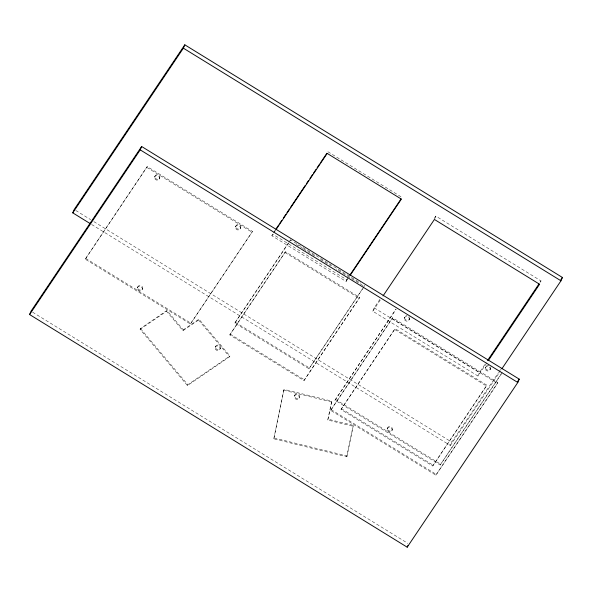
<?xml version="1.0" encoding="UTF-8"?>
<svg xmlns="http://www.w3.org/2000/svg" width="592" height="592" viewBox="0 0 592 592"><rect width="100%" height="100%" fill="white"/><g stroke="black" fill="none" stroke-linecap="round" stroke-linejoin="round"><path stroke-width="0.44" stroke-dasharray="2.96 2.22" d="M353.35 425.389L346.808 456.802L273.778 438.835L283.982 389.351L331.794 401.124L327.783 420.031L352.995 426.233L353.35 425.389L328.138 419.188M273.778 438.835L283.982 389.351M327.783 420.031L331.794 401.124M346.808 456.802L352.995 426.233M85.241 259.178L147.223 166.581L252.414 231.383L252.051 232.227L190.424 323.987L85.241 259.178L147.223 166.581M154.616 177.045L154.978 176.201M159.44 178.636L159.796 177.792M137.396 287.845L137.751 287.002M142.221 289.436L142.576 288.593M183.283 329.855L198.934 319.177L229.94 355.97L229.585 356.813L187.449 385.555L140.097 329.359L140.452 328.516L166.937 310.452L183.283 329.855L182.928 330.699L166.574 311.296L166.937 310.452M190.424 323.987L252.414 231.383M235.527 226.891L235.89 226.055M182.928 330.699L198.579 320.02L198.934 319.177M240.352 228.49L240.707 227.646M187.449 385.555L187.812 384.711L229.94 355.97M215.259 347.238L215.614 346.394M219.943 349.199L220.305 348.355M229.785 334.924L285.448 251.741L359.618 297.436L359.263 298.272L303.955 380.619L229.785 334.924L285.448 251.741M363.784 287.179L308.987 368.764L234.817 323.069L288.437 242.935M271.883 235.749L272.594 234.069L346.764 279.764L346.054 281.444L271.883 235.749L275.472 230.406M290.124 240.722L290.487 239.878L360.75 283.168M294.498 395.915L294.853 395.071M303.955 380.619L359.618 297.436M308.987 368.764L362.607 288.63M299.012 398.238A2.546 2.257 23 0 0 296.555 394.775A2.546 2.257 23 0 0 294.698 398.224A2.546 2.257 23 0 0 299.012 398.238L299.374 397.395A2.546 2.257 23 0 0 296.91 393.932A2.546 2.257 23 0 0 295.053 397.38A2.546 2.257 23 0 0 299.374 397.395M330.676 410.382L392.659 317.793L497.85 382.595L497.495 383.438L435.86 475.191L330.676 410.382L392.659 317.793M501.298 374.011L440.189 465.001L334.998 400.199L395.959 309.128M486.691 363.014L477.959 376.016L372.775 311.207L374.196 307.855L380.36 298.679M341.014 409.494L395.101 328.664L486.802 385.163L486.439 385.999L432.715 465.993L341.014 409.494L395.101 328.664M434.757 218.618L435.823 216.102L541.014 280.904L540.304 282.584M404.38 318.067L404.736 317.223M409.205 319.658L409.56 318.814M387.153 428.867L387.516 428.023M391.978 430.458L392.341 429.614M432.715 465.993L486.802 385.163M435.86 475.191L497.85 382.595M440.189 465.001L502.171 372.405M477.959 376.016L479.387 372.657L486.062 362.718M91.642 224.494L450.357 445.495L451.785 442.135L498.605 372.435M485.292 367.913L485.647 367.07M490.117 369.512L490.472 368.668M273.622 232.545L275.154 230.258M288.948 242.172L290.487 239.878M234.817 323.069L288.593 243.009M346.764 279.764L348.303 277.478M346.054 281.444L348.614 277.633M363.118 287.867L364.657 285.573L364.295 286.417L336.189 269.101M434.284 218.396L435.823 216.102M372.775 311.207L381.507 298.213M334.998 400.199L396.115 309.209M539.985 282.436L541.014 280.904M499.115 371.665L500.662 369.371M450.357 445.495L500.262 371.191M140.097 329.359L166.574 311.296M283.62 390.195L331.439 401.968M274.133 437.991L347.164 455.958M327.901 151.722L402.072 197.425M296.37 244.57L302.616 248.418M303.4 248.899L315.891 256.595M320.575 259.481L330.728 265.734M146.868 167.425L252.051 232.227M285.092 252.577L359.263 298.272M392.304 318.629L497.495 383.438M374.196 307.855L479.387 372.657M394.738 329.507L486.439 385.999M75.761 210.471L90.709 219.684M93.854 221.623L451.785 442.135M235.179 322.226L309.35 367.921M230.14 334.088L304.31 379.783M335.361 399.356L440.544 464.158M341.369 408.658L433.07 465.157M85.596 258.334L190.779 323.143M331.032 409.546L436.215 474.347M32.597 312.169L407.829 543.345M198.579 320.02L229.585 356.813M140.452 328.516L187.812 384.711M490.235 366.907A2.546 2.257 23 0 1 488.481 370.163A2.546 2.257 23 0 1 485.603 367.262A2.546 2.257 23 0 1 489.325 365.989M409.568 317.63A2.546 2.257 23 0 1 407.57 320.316A2.546 2.257 23 0 1 404.654 318.008A2.546 2.257 23 0 1 407.163 315.728M408.931 316.542A2.546 2.257 23 0 1 409.324 317.053M215.688 348.155A2.546 2.257 23 0 0 219.995 348.866A2.546 2.257 23 0 0 218.189 345.106A2.546 2.257 23 0 0 215.688 348.155M215.325 348.999A2.546 2.257 23 0 0 219.639 349.709A2.546 2.257 23 0 0 217.834 345.95A2.546 2.257 23 0 0 215.325 348.999M137.633 289.606A2.546 2.257 23 0 0 141.962 289.969A2.546 2.257 23 0 0 139.823 286.343A2.546 2.257 23 0 0 137.633 289.606M154.852 178.806A2.546 2.257 23 0 0 159.189 179.169A2.546 2.257 23 0 0 157.043 175.55A2.546 2.257 23 0 0 154.852 178.806M235.771 228.66A2.546 2.257 23 0 0 240.1 229.023A2.546 2.257 23 0 0 237.954 225.397A2.546 2.257 23 0 0 235.771 228.66M137.988 288.763A2.546 2.257 23 0 0 142.324 289.125A2.546 2.257 23 0 0 140.178 285.499A2.546 2.257 23 0 0 137.988 288.763M236.127 227.816A2.546 2.257 23 0 0 240.456 228.179A2.546 2.257 23 0 0 238.317 224.553A2.546 2.257 23 0 0 236.127 227.816M155.215 177.963A2.546 2.257 23 0 0 159.544 178.325A2.546 2.257 23 0 0 157.405 174.707A2.546 2.257 23 0 0 155.215 177.963M387.397 430.628A2.546 2.257 23 0 0 391.726 430.991A2.546 2.257 23 0 0 389.58 427.365A2.546 2.257 23 0 0 387.397 430.628M404.617 319.828A2.546 2.257 23 0 0 408.946 320.191A2.546 2.257 23 0 0 406.808 316.565A2.546 2.257 23 0 0 404.617 319.828M485.529 369.674A2.546 2.257 23 0 0 489.858 370.044A2.546 2.257 23 0 0 487.719 366.418A2.546 2.257 23 0 0 485.529 369.674M387.753 429.785A2.546 2.257 23 0 0 392.082 430.147A2.546 2.257 23 0 0 389.943 426.521A2.546 2.257 23 0 0 387.753 429.785"/><path stroke-width="0.89" d="M29.6 314.552L31.021 311.2L141.643 146.505L519.236 379.139L517.808 382.491L407.192 547.186L29.6 314.552L140.215 149.865L141.643 146.505M90.073 223.524L72.764 212.861L74.192 209.509L184.808 44.814L562.4 277.448L560.979 280.8L501.809 368.89M72.764 212.861L183.379 48.174L184.808 44.814M407.192 547.186L407.903 545.506M276.183 228.734L278.743 224.923M279.764 223.399L281.814 220.342M283.353 218.056L285.914 214.245M286.935 212.72L289.495 208.909M290.524 207.385L305.368 185.274M306.397 183.749L308.447 180.701M309.979 178.414L312.539 174.596M313.568 173.071L316.128 169.26M317.149 167.736L319.71 163.925M320.738 162.4L326.88 153.254M275.983 229.644L327.191 153.402L401.361 199.097L350.153 275.339M349.842 275.191L401.05 198.949M383.046 295.919L434.402 219.454L539.593 284.256L488.23 360.72M487.601 360.424L538.957 283.96M560.853 279.75L562.4 277.448M517.689 381.44L519.236 379.139M183.379 48.174L560.979 280.8M140.215 149.865L517.808 382.491"/></g></svg>
